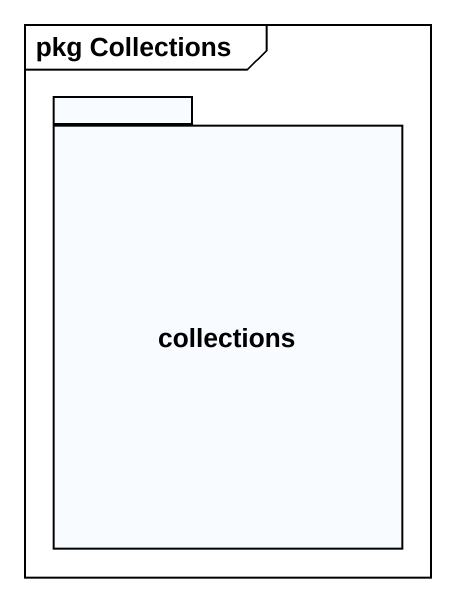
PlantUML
@startuml
mainframe pkg Collections
package "collections" as collections_ {
}
@enduml
